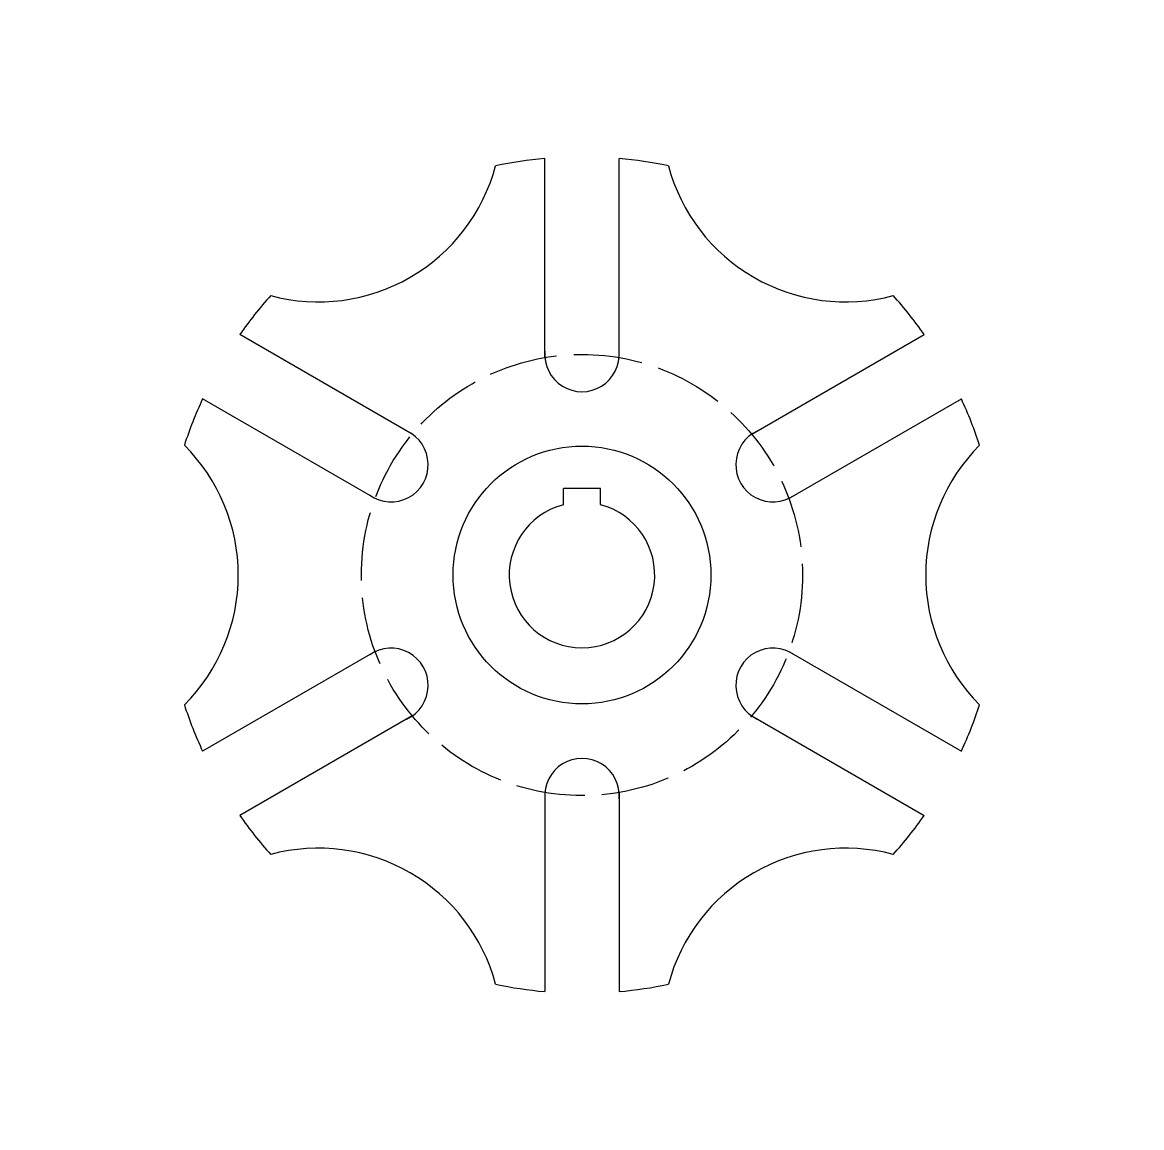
# Model space of a CAD drawing. Header units: inches. Extents: x 2191 to 2387, y 1546 to 1739.
import ezdxf

# ---------------------------------------------------------------- set-up
doc = ezdxf.new("R2010")
doc.units = ezdxf.units.IN
doc.header["$MEASUREMENT"] = 0
doc.linetypes.add('ACAD_ISO02W100', pattern=[15, 12, -3])
doc.layers.add('Layer1', color=7, linetype='ACAD_ISO02W100')

# ---------------------------------------------------------------- blocks, each defined once
blk = doc.blocks.new('*U2')
for p, q in [((-37.93, 12.92), (-37.93, 47.68)), ((-24.97, 12.92), (-24.97, 47.68))]:
    blk.add_line(p, q)
for centre, radius, start, end in [((-31.45, 13.47), 6.5, 175.1576, 4.8424), ((60.55, -25.03), 32, 134.9389, 225.0611)]:
    blk.add_arc(centre, radius, start, end)
blk = doc.blocks.new('*U3')
at = {"color": 0, "linetype": 'ByBlock', "lineweight": -2, "transparency": 16777216}
for p, rotation in [((2283.04, 1682.01), 60.00000000000001), ((2251.59, 1656.98), 120), ((2326.4, 1627.54), 299.9999999999999), ((2257.55, 1617.23), 180), ((2294.95, 1602.51), 239.9999999999999)]:
    blk.add_blockref('*U2', p, dxfattribs=dict(at, rotation=rotation))
blk.add_blockref('*U2', (2320.44, 1667.29), dxfattribs=at)

msp = doc.modelspace()

# ---------------------------------------------------------------- linework, layer by layer
for p, q in [((2292.24, 1657.38), (2285.74, 1657.38)), ((2285.74, 1654.54), (2285.74, 1657.38)), ((2292.24, 1654.54), (2292.24, 1657.38))]:
    msp.add_line(p, q)
msp.add_circle((2288.99, 1642.26), 22.5)
for radius, start, end in [(73, 95.0902, 101.923), (73, 78.077, 84.9098), (73, 138.077, 144.9098), (73, 35.0902, 41.923), (73, 155.0902, 161.923), (73, 18.077, 24.9098), (12.7, 104.8272, 75.1728), (73, 198.077, 204.9098), (73, 335.0902, 341.923), (73, 215.0902, 221.923), (73, 318.077, 324.9098), (73, 258.077, 264.9098), (73, 275.0902, 281.923)]:
    msp.add_arc((2288.99, 1642.26), radius, start, end)
at = {"layer": 'Layer1'}
msp.add_circle((2288.99, 1642.26), 38.5, dxfattribs=at)

# ---------------------------------------------------------------- block references
msp.add_blockref('*U3', (0, 0))

doc.saveas('drawing.dxf')
